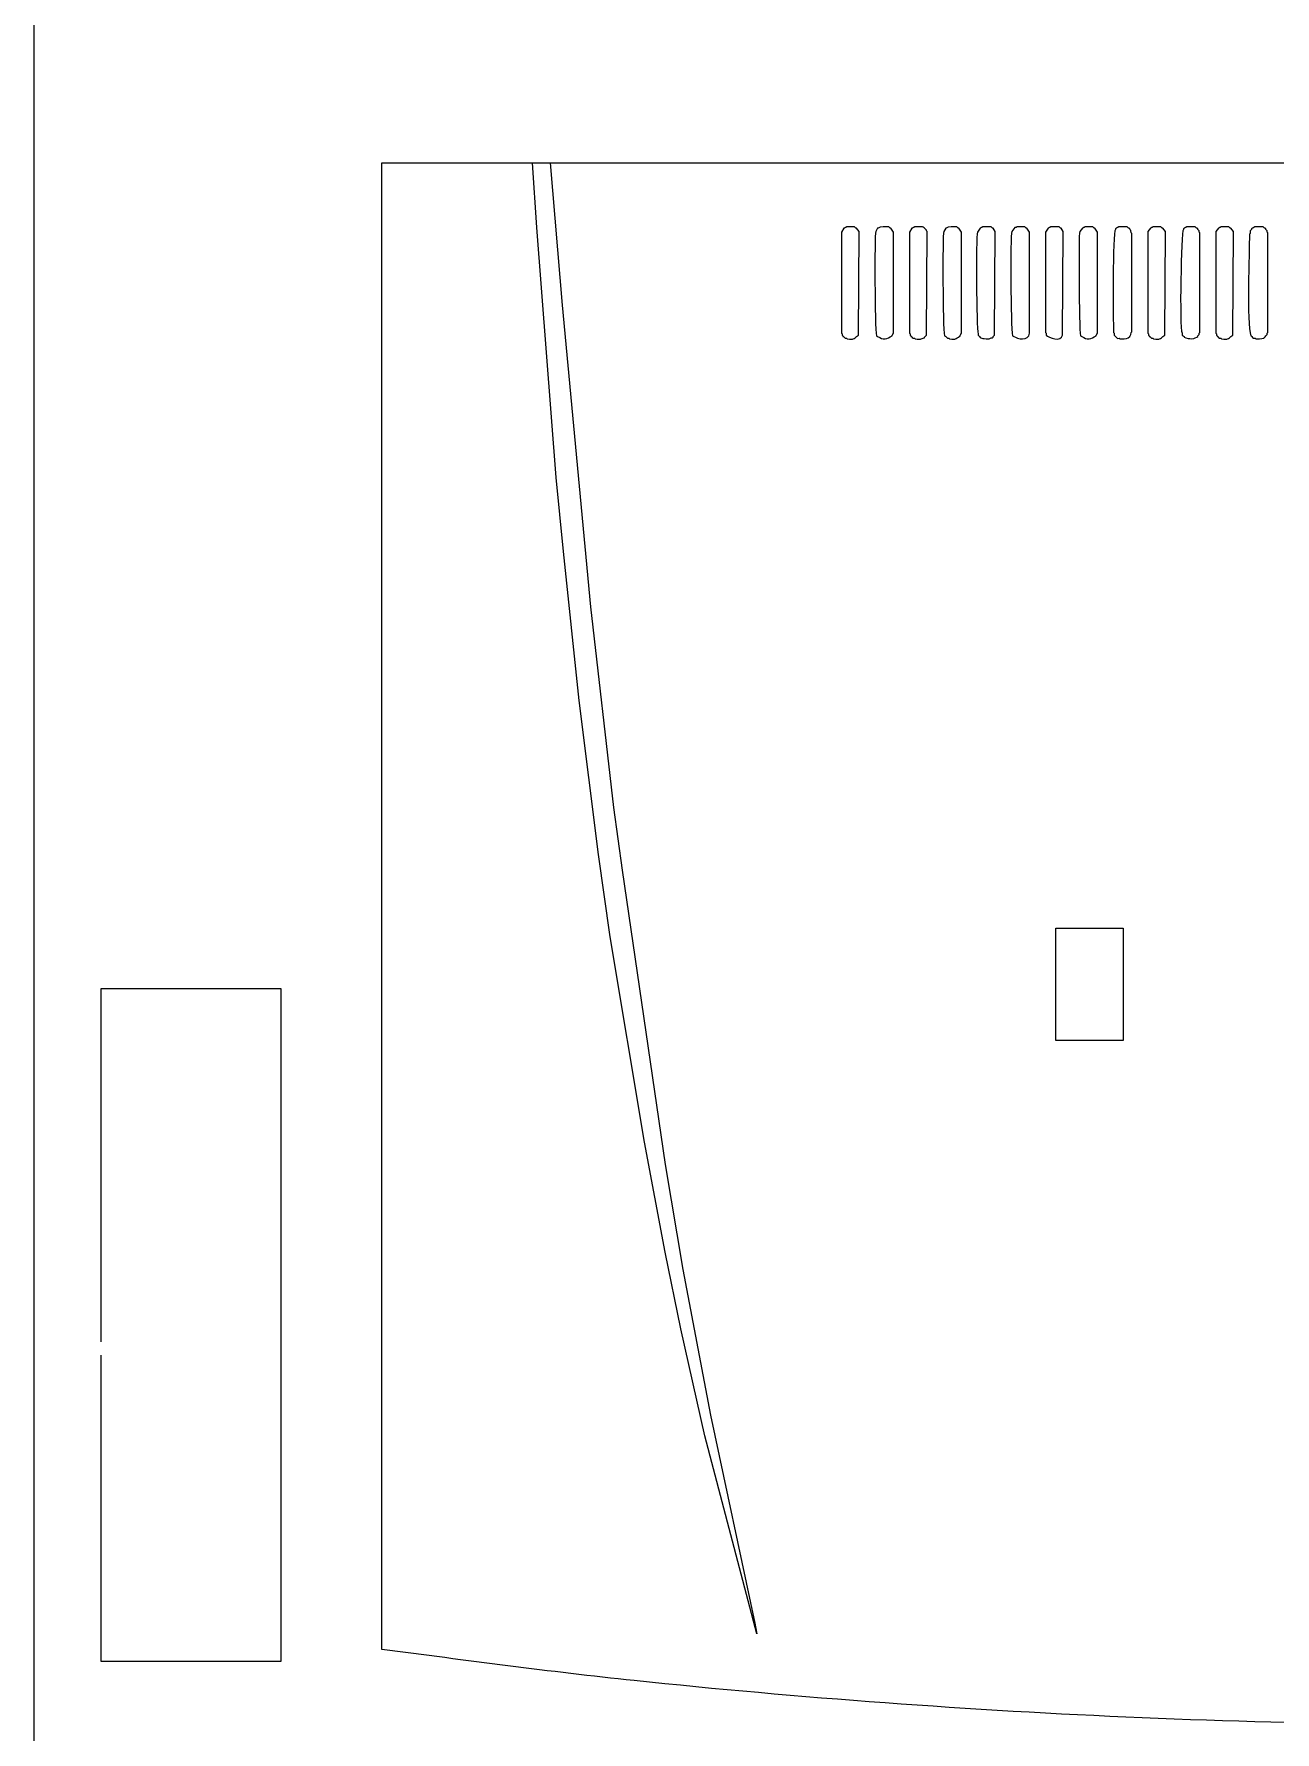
# Model space of a CAD drawing. Header units: centimetres. Extents: x -90 to 56, y -28 to 1.
# Drawn here: x -58.52 to -52.99, y -24.48 to -16.91 of the extents above; entities that cross this region are included whole.
import ezdxf

# ---------------------------------------------------------------- set-up
doc = ezdxf.new("R2010")
doc.units = ezdxf.units.CM
doc.header["$MEASUREMENT"] = 0
doc.layers.add('Camada 1', color=7, linetype='Continuous')

msp = doc.modelspace()

# ---------------------------------------------------------------- linework, layer by layer
at = {"layer": 'Camada 1', "color": 1, "lineweight": 0}
msp.add_lwpolyline([(-58.52102, -28.26382), (-37.52102, -28.26382), (-37.52102, 1.43618), (-58.52102, 1.43618), (-58.52102, -28.26382)], close=True, dxfattribs=at)
at = {"layer": 'Camada 1', "color": 3, "lineweight": 9}
for points, knots in [([(-48.37174, -17.48345), (-48.37174, -17.48345), (-56.97129, -17.48345), (-56.97129, -17.48345), (-56.97129, -17.48345), (-56.97129, -17.48345), (-56.97129, -24.11031), (-56.97129, -24.11031), (-56.97129, -24.11031), (-56.59701, -24.15746), (-56.22292, -24.20929), (-55.8477, -24.24855), (-55.8477, -24.24855), (-54.3845, -24.40163), (-52.78445, -24.47657), (-51.32097, -24.43091), (-51.32097, -24.43091), (-50.53442, -24.40636), (-49.74892, -24.35345), (-48.96495, -24.28678), (-48.96495, -24.28678), (-48.53221, -24.2476), (-48.10153, -24.18983), (-47.67075, -24.13384), (-47.67075, -24.13384), (-47.67075, -24.13384), (-47.67075, -17.48638), (-47.67075, -17.48638), (-47.67075, -17.48638), (-47.67075, -17.48638), (-48.37174, -17.48345), (-48.37174, -17.48345)], [0, 0, 0, 0, 0.1111111, 0.1111111, 0.1111111, 0.1111111, 0.2222222, 0.2222222, 0.2222222, 0.2222222, 0.3333333, 0.3333333, 0.3333333, 0.3333333, 0.4444444, 0.4444444, 0.4444444, 0.4444444, 0.5555556, 0.5555556, 0.5555556, 0.5555556, 0.6666667, 0.6666667, 0.6666667, 0.6666667, 0.7777778, 0.7777778, 0.7777778, 0.7777778, 1, 1, 1, 1]), ([(-58.22105, -22.73882), (-58.22105, -22.73882), (-58.22105, -21.16373), (-58.22105, -21.16373), (-58.22105, -21.16373), (-58.22105, -21.16373), (-57.421, -21.16373), (-57.421, -21.16373), (-57.421, -21.16373), (-57.421, -21.16373), (-57.421, -24.16391), (-57.421, -24.16391), (-57.421, -24.16391), (-57.421, -24.16391), (-58.22105, -24.16391), (-58.22105, -24.16391), (-58.22105, -24.16391), (-58.22105, -24.16391), (-58.22105, -22.79765), (-58.22105, -22.79765)], [0, 0, 0, 0, 0.1666667, 0.1666667, 0.1666667, 0.1666667, 0.3333333, 0.3333333, 0.3333333, 0.3333333, 0.5, 0.5, 0.5, 0.5, 0.6666667, 0.6666667, 0.6666667, 0.6666667, 1, 1, 1, 1])]:
    msp.add_open_spline(points, degree=3, knots=knots, dxfattribs=at)
at = {"layer": 'Camada 1', "color": 1, "lineweight": 9}
for points, knots in [([(-56.22125, -17.48345), (-56.22125, -17.48345), (-56.1683, -18.11877), (-56.1683, -18.11877), (-56.1683, -18.11877), (-56.1683, -18.11877), (-56.04182, -19.46298), (-56.04182, -19.46298), (-56.04182, -19.46298), (-56.04182, -19.46298), (-55.93887, -20.35714), (-55.93887, -20.35714), (-55.93887, -20.35714), (-55.93887, -20.35714), (-55.90064, -20.63656), (-55.90064, -20.63656), (-55.90064, -20.63656), (-55.90064, -20.63656), (-55.70945, -21.94841), (-55.70945, -21.94841), (-55.70945, -21.94841), (-55.70945, -21.94841), (-55.63003, -22.41608), (-55.63003, -22.41608), (-55.63003, -22.41608), (-55.63003, -22.41608), (-55.5065, -23.06612), (-55.5065, -23.06612), (-55.5065, -23.06612), (-55.5065, -23.06612), (-55.30943, -23.99265), (-55.30943, -23.99265), (-55.30943, -23.99265), (-55.30943, -23.99265), (-55.3006, -24.03972), (-55.3006, -24.03972), (-55.3006, -24.03972), (-55.3006, -24.03972), (-55.53297, -23.15731), (-55.53297, -23.15731), (-55.53297, -23.15731), (-55.53297, -23.15731), (-55.63886, -22.6808), (-55.63886, -22.6808), (-55.63886, -22.6808), (-55.63886, -22.6808), (-55.70945, -22.33962), (-55.70945, -22.33962), (-55.70945, -22.33962), (-55.70945, -22.33962), (-55.80063, -21.84841), (-55.80063, -21.84841), (-55.80063, -21.84841), (-55.80063, -21.84841), (-55.95358, -20.93365), (-55.95358, -20.93365), (-55.95358, -20.93365), (-55.95358, -20.93365), (-56.00653, -20.56597), (-56.00653, -20.56597), (-56.00653, -20.56597), (-56.00653, -20.56597), (-56.09183, -19.88065), (-56.09183, -19.88065), (-56.09183, -19.88065), (-56.09183, -19.88065), (-56.16242, -19.21589), (-56.16242, -19.21589), (-56.16242, -19.21589), (-56.16242, -19.21589), (-56.19477, -18.88647), (-56.19477, -18.88647), (-56.19477, -18.88647), (-56.19477, -18.88647), (-56.28007, -17.77169), (-56.28007, -17.77169), (-56.28007, -17.77169), (-56.28007, -17.77169), (-56.30066, -17.48345), (-56.30066, -17.48345)], [0, 0, 0, 0, 0.047619, 0.047619, 0.047619, 0.047619, 0.0952381, 0.0952381, 0.0952381, 0.0952381, 0.1428571, 0.1428571, 0.1428571, 0.1428571, 0.1904762, 0.1904762, 0.1904762, 0.1904762, 0.2380952, 0.2380952, 0.2380952, 0.2380952, 0.2857143, 0.2857143, 0.2857143, 0.2857143, 0.3333333, 0.3333333, 0.3333333, 0.3333333, 0.3809524, 0.3809524, 0.3809524, 0.3809524, 0.4285714, 0.4285714, 0.4285714, 0.4285714, 0.4761905, 0.4761905, 0.4761905, 0.4761905, 0.5238095, 0.5238095, 0.5238095, 0.5238095, 0.5714286, 0.5714286, 0.5714286, 0.5714286, 0.6190476, 0.6190476, 0.6190476, 0.6190476, 0.6666667, 0.6666667, 0.6666667, 0.6666667, 0.7142857, 0.7142857, 0.7142857, 0.7142857, 0.7619048, 0.7619048, 0.7619048, 0.7619048, 0.8095238, 0.8095238, 0.8095238, 0.8095238, 0.8571429, 0.8571429, 0.8571429, 0.8571429, 0.9047619, 0.9047619, 0.9047619, 0.9047619, 1, 1, 1, 1]), ([(-54.92117, -18.24525), (-54.92117, -18.24525), (-54.92411, -18.24231), (-54.92411, -18.24231), (-54.92411, -18.24231), (-54.92411, -18.24231), (-54.92411, -17.79228), (-54.92411, -17.79228), (-54.92411, -17.79228), (-54.92411, -17.79228), (-54.91235, -17.77464), (-54.91235, -17.77464), (-54.91235, -17.77464), (-54.91235, -17.77464), (-54.90941, -17.77464), (-54.90941, -17.77464), (-54.90941, -17.77464), (-54.90941, -17.77464), (-54.90646, -17.77169), (-54.90646, -17.77169), (-54.90646, -17.77169), (-54.90646, -17.77169), (-54.90352, -17.77169), (-54.90352, -17.77169), (-54.90352, -17.77169), (-54.90352, -17.77169), (-54.90058, -17.76875), (-54.90058, -17.76875), (-54.90058, -17.76875), (-54.90058, -17.76875), (-54.86528, -17.76875), (-54.86528, -17.76875), (-54.86528, -17.76875), (-54.86528, -17.76875), (-54.8594, -17.77464), (-54.8594, -17.77464), (-54.8594, -17.77464), (-54.8594, -17.77464), (-54.85646, -17.77464), (-54.85646, -17.77464), (-54.85646, -17.77464), (-54.85646, -17.77464), (-54.84469, -17.78934), (-54.84469, -17.78934), (-54.84469, -17.78934), (-54.84469, -17.78934), (-54.84764, -18.25114), (-54.84764, -18.25114), (-54.84764, -18.25114), (-54.87662, -18.27286), (-54.86446, -18.26878), (-54.89764, -18.26878), (-54.89764, -18.26878), (-54.89764, -18.26878), (-54.90058, -18.26584), (-54.90058, -18.26584), (-54.90058, -18.26584), (-54.90058, -18.26584), (-54.90646, -18.26584), (-54.90646, -18.26584), (-54.90646, -18.26584), (-54.90646, -18.26584), (-54.91528, -18.25702), (-54.91528, -18.25702), (-54.91528, -18.25702), (-54.91528, -18.25702), (-54.91823, -18.25702), (-54.91823, -18.25702), (-54.91823, -18.25702), (-54.91823, -18.25702), (-54.91823, -18.25408), (-54.91823, -18.25408), (-54.91823, -18.25408), (-54.91823, -18.25408), (-54.92117, -18.25114), (-54.92117, -18.25114), (-54.92117, -18.25114), (-54.92117, -18.25114), (-54.92117, -18.24525), (-54.92117, -18.24525)], [0, 0, 0, 0, 0.047619, 0.047619, 0.047619, 0.047619, 0.0952381, 0.0952381, 0.0952381, 0.0952381, 0.1428571, 0.1428571, 0.1428571, 0.1428571, 0.1904762, 0.1904762, 0.1904762, 0.1904762, 0.2380952, 0.2380952, 0.2380952, 0.2380952, 0.2857143, 0.2857143, 0.2857143, 0.2857143, 0.3333333, 0.3333333, 0.3333333, 0.3333333, 0.3809524, 0.3809524, 0.3809524, 0.3809524, 0.4285714, 0.4285714, 0.4285714, 0.4285714, 0.4761905, 0.4761905, 0.4761905, 0.4761905, 0.5238095, 0.5238095, 0.5238095, 0.5238095, 0.5714286, 0.5714286, 0.5714286, 0.5714286, 0.6190476, 0.6190476, 0.6190476, 0.6190476, 0.6666667, 0.6666667, 0.6666667, 0.6666667, 0.7142857, 0.7142857, 0.7142857, 0.7142857, 0.7619048, 0.7619048, 0.7619048, 0.7619048, 0.8095238, 0.8095238, 0.8095238, 0.8095238, 0.8571429, 0.8571429, 0.8571429, 0.8571429, 0.9047619, 0.9047619, 0.9047619, 0.9047619, 1, 1, 1, 1]), ([(-54.76234, -18.25702), (-54.76234, -18.25702), (-54.76822, -18.25408), (-54.76822, -18.25408), (-54.76822, -18.25408), (-54.77443, -18.21682), (-54.77712, -17.81083), (-54.77116, -17.78934), (-54.77116, -17.78934), (-54.77116, -17.78934), (-54.76234, -17.77464), (-54.76234, -17.77464), (-54.76234, -17.77464), (-54.76234, -17.77464), (-54.7594, -17.77464), (-54.7594, -17.77464), (-54.7594, -17.77464), (-54.75278, -17.76802), (-54.72279, -17.76945), (-54.71234, -17.76875), (-54.71234, -17.76875), (-54.71234, -17.76875), (-54.70645, -17.77464), (-54.70645, -17.77464), (-54.70645, -17.77464), (-54.70645, -17.77464), (-54.70351, -17.77464), (-54.70351, -17.77464), (-54.70351, -17.77464), (-54.70351, -17.77464), (-54.69174, -17.79228), (-54.69174, -17.79228), (-54.69174, -17.79228), (-54.69174, -17.79228), (-54.69174, -18.24231), (-54.69174, -18.24231), (-54.69174, -18.24231), (-54.69174, -18.24231), (-54.69468, -18.24525), (-54.69468, -18.24525), (-54.69468, -18.24525), (-54.69468, -18.24525), (-54.69468, -18.2482), (-54.69468, -18.2482), (-54.69468, -18.2482), (-54.69468, -18.2482), (-54.69763, -18.25114), (-54.69763, -18.25114), (-54.69763, -18.25114), (-54.69763, -18.25114), (-54.69763, -18.25408), (-54.69763, -18.25408), (-54.69763, -18.25408), (-54.72147, -18.2711), (-54.73728, -18.27372), (-54.76234, -18.25702)], [0, 0, 0, 0, 0.0666667, 0.0666667, 0.0666667, 0.0666667, 0.1333333, 0.1333333, 0.1333333, 0.1333333, 0.2, 0.2, 0.2, 0.2, 0.2666667, 0.2666667, 0.2666667, 0.2666667, 0.3333333, 0.3333333, 0.3333333, 0.3333333, 0.4, 0.4, 0.4, 0.4, 0.4666667, 0.4666667, 0.4666667, 0.4666667, 0.5333333, 0.5333333, 0.5333333, 0.5333333, 0.6, 0.6, 0.6, 0.6, 0.6666667, 0.6666667, 0.6666667, 0.6666667, 0.7333333, 0.7333333, 0.7333333, 0.7333333, 0.8, 0.8, 0.8, 0.8, 0.8666667, 0.8666667, 0.8666667, 0.8666667, 1, 1, 1, 1]), ([(-54.61821, -18.24525), (-54.61821, -18.24525), (-54.62115, -18.24231), (-54.62115, -18.24231), (-54.62115, -18.24231), (-54.62115, -18.24231), (-54.62115, -17.79228), (-54.62115, -17.79228), (-54.62115, -17.79228), (-54.62115, -17.79228), (-54.60939, -17.77464), (-54.60939, -17.77464), (-54.60939, -17.77464), (-54.60939, -17.77464), (-54.60644, -17.77464), (-54.60644, -17.77464), (-54.60644, -17.77464), (-54.60644, -17.77464), (-54.6035, -17.77169), (-54.6035, -17.77169), (-54.6035, -17.77169), (-54.6035, -17.77169), (-54.60056, -17.77169), (-54.60056, -17.77169), (-54.60056, -17.77169), (-54.60056, -17.77169), (-54.59762, -17.76875), (-54.59762, -17.76875), (-54.59762, -17.76875), (-54.55738, -17.76875), (-54.56343, -17.76472), (-54.54467, -17.78347), (-54.54467, -17.78347), (-54.54467, -17.78347), (-54.54467, -17.78641), (-54.54467, -17.78641), (-54.54467, -17.78641), (-54.54467, -17.78641), (-54.54174, -17.78934), (-54.54174, -17.78934), (-54.54174, -17.78934), (-54.54174, -17.78934), (-54.54467, -18.25114), (-54.54467, -18.25114), (-54.54467, -18.25114), (-54.54467, -18.25114), (-54.5535, -18.25996), (-54.5535, -18.25996), (-54.5535, -18.25996), (-54.5535, -18.25996), (-54.5535, -18.2629), (-54.5535, -18.2629), (-54.5535, -18.2629), (-54.57411, -18.27114), (-54.56691, -18.26878), (-54.59468, -18.26878), (-54.59468, -18.26878), (-54.59468, -18.26878), (-54.59762, -18.26584), (-54.59762, -18.26584), (-54.59762, -18.26584), (-54.61131, -18.26584), (-54.60607, -18.25702), (-54.61527, -18.25702), (-54.61527, -18.25702), (-54.61527, -18.25702), (-54.61527, -18.25408), (-54.61527, -18.25408), (-54.61527, -18.25408), (-54.61527, -18.25408), (-54.61821, -18.25114), (-54.61821, -18.25114), (-54.61821, -18.25114), (-54.61821, -18.25114), (-54.61821, -18.24525), (-54.61821, -18.24525)], [0, 0, 0, 0, 0.05, 0.05, 0.05, 0.05, 0.1, 0.1, 0.1, 0.1, 0.15, 0.15, 0.15, 0.15, 0.2, 0.2, 0.2, 0.2, 0.25, 0.25, 0.25, 0.25, 0.3, 0.3, 0.3, 0.3, 0.35, 0.35, 0.35, 0.35, 0.4, 0.4, 0.4, 0.4, 0.45, 0.45, 0.45, 0.45, 0.5, 0.5, 0.5, 0.5, 0.55, 0.55, 0.55, 0.55, 0.6, 0.6, 0.6, 0.6, 0.65, 0.65, 0.65, 0.65, 0.7, 0.7, 0.7, 0.7, 0.75, 0.75, 0.75, 0.75, 0.8, 0.8, 0.8, 0.8, 0.85, 0.85, 0.85, 0.85, 0.9, 0.9, 0.9, 0.9, 1, 1, 1, 1]), ([(-54.45938, -18.25702), (-54.45938, -18.25702), (-54.46526, -18.25408), (-54.46526, -18.25408), (-54.46526, -18.25408), (-54.47147, -18.21682), (-54.47416, -17.81083), (-54.4682, -17.78934), (-54.4682, -17.78934), (-54.4682, -17.78934), (-54.45938, -17.77464), (-54.45938, -17.77464), (-54.45938, -17.77464), (-54.45938, -17.77464), (-54.45644, -17.77464), (-54.45644, -17.77464), (-54.45644, -17.77464), (-54.44982, -17.76802), (-54.41983, -17.76945), (-54.40937, -17.76875), (-54.40937, -17.76875), (-54.40937, -17.76875), (-54.40349, -17.77464), (-54.40349, -17.77464), (-54.40349, -17.77464), (-54.40349, -17.77464), (-54.40055, -17.77464), (-54.40055, -17.77464), (-54.40055, -17.77464), (-54.40055, -17.77464), (-54.38879, -17.79228), (-54.38879, -17.79228), (-54.38879, -17.79228), (-54.38879, -17.79228), (-54.38879, -18.24231), (-54.38879, -18.24231), (-54.38879, -18.24231), (-54.38879, -18.24231), (-54.39173, -18.24525), (-54.39173, -18.24525), (-54.39173, -18.24525), (-54.39173, -18.24525), (-54.39173, -18.2482), (-54.39173, -18.2482), (-54.39173, -18.2482), (-54.39173, -18.2482), (-54.39467, -18.25114), (-54.39467, -18.25114), (-54.39467, -18.25114), (-54.39467, -18.25114), (-54.39467, -18.25408), (-54.39467, -18.25408), (-54.39467, -18.25408), (-54.42035, -18.27241), (-54.40898, -18.26878), (-54.44173, -18.26878), (-54.44173, -18.26878), (-54.44173, -18.26878), (-54.44467, -18.26584), (-54.44467, -18.26584), (-54.44467, -18.26584), (-54.44467, -18.26584), (-54.45055, -18.26584), (-54.45055, -18.26584), (-54.45055, -18.26584), (-54.45055, -18.26584), (-54.45938, -18.25702), (-54.45938, -18.25702)], [0, 0, 0, 0, 0.0555556, 0.0555556, 0.0555556, 0.0555556, 0.1111111, 0.1111111, 0.1111111, 0.1111111, 0.1666667, 0.1666667, 0.1666667, 0.1666667, 0.2222222, 0.2222222, 0.2222222, 0.2222222, 0.2777778, 0.2777778, 0.2777778, 0.2777778, 0.3333333, 0.3333333, 0.3333333, 0.3333333, 0.3888889, 0.3888889, 0.3888889, 0.3888889, 0.4444444, 0.4444444, 0.4444444, 0.4444444, 0.5, 0.5, 0.5, 0.5, 0.5555556, 0.5555556, 0.5555556, 0.5555556, 0.6111111, 0.6111111, 0.6111111, 0.6111111, 0.6666667, 0.6666667, 0.6666667, 0.6666667, 0.7222222, 0.7222222, 0.7222222, 0.7222222, 0.7777778, 0.7777778, 0.7777778, 0.7777778, 0.8333333, 0.8333333, 0.8333333, 0.8333333, 0.8888889, 0.8888889, 0.8888889, 0.8888889, 1, 1, 1, 1]), ([(-54.31525, -18.24525), (-54.32255, -18.22334), (-54.32496, -17.81466), (-54.31819, -17.79228), (-54.31819, -17.79228), (-54.31819, -17.79228), (-54.30643, -17.77464), (-54.30643, -17.77464), (-54.30643, -17.77464), (-54.30643, -17.77464), (-54.30349, -17.77464), (-54.30349, -17.77464), (-54.30349, -17.77464), (-54.30349, -17.77464), (-54.30054, -17.77169), (-54.30054, -17.77169), (-54.30054, -17.77169), (-54.30054, -17.77169), (-54.2976, -17.77169), (-54.2976, -17.77169), (-54.2976, -17.77169), (-54.2976, -17.77169), (-54.29466, -17.76875), (-54.29466, -17.76875), (-54.29466, -17.76875), (-54.29466, -17.76875), (-54.25643, -17.76875), (-54.25643, -17.76875), (-54.25643, -17.76875), (-54.25643, -17.76875), (-54.25054, -17.77464), (-54.25054, -17.77464), (-54.25054, -17.77464), (-54.25054, -17.77464), (-54.2476, -17.77464), (-54.2476, -17.77464), (-54.2476, -17.77464), (-54.2476, -17.77464), (-54.23878, -17.78934), (-54.23878, -17.78934), (-54.23878, -17.78934), (-54.23878, -17.78934), (-54.24172, -18.25114), (-54.24172, -18.25114), (-54.24172, -18.25114), (-54.24172, -18.25114), (-54.2476, -18.25702), (-54.2476, -18.25702), (-54.2476, -18.25702), (-54.2476, -18.25702), (-54.2476, -18.25996), (-54.2476, -18.25996), (-54.2476, -18.25996), (-54.25521, -18.26757), (-54.25763, -18.26117), (-54.26525, -18.26878), (-54.26525, -18.26878), (-54.30736, -18.26527), (-54.29613, -18.27025), (-54.31525, -18.25114), (-54.31525, -18.25114), (-54.31525, -18.25114), (-54.31525, -18.24525), (-54.31525, -18.24525)], [0, 0, 0, 0, 0.0588235, 0.0588235, 0.0588235, 0.0588235, 0.1176471, 0.1176471, 0.1176471, 0.1176471, 0.1764706, 0.1764706, 0.1764706, 0.1764706, 0.2352941, 0.2352941, 0.2352941, 0.2352941, 0.2941176, 0.2941176, 0.2941176, 0.2941176, 0.3529412, 0.3529412, 0.3529412, 0.3529412, 0.4117647, 0.4117647, 0.4117647, 0.4117647, 0.4705882, 0.4705882, 0.4705882, 0.4705882, 0.5294118, 0.5294118, 0.5294118, 0.5294118, 0.5882353, 0.5882353, 0.5882353, 0.5882353, 0.6470588, 0.6470588, 0.6470588, 0.6470588, 0.7058824, 0.7058824, 0.7058824, 0.7058824, 0.7647059, 0.7647059, 0.7647059, 0.7647059, 0.8235294, 0.8235294, 0.8235294, 0.8235294, 0.8823529, 0.8823529, 0.8823529, 0.8823529, 1, 1, 1, 1]), ([(-54.15642, -18.25702), (-54.15642, -18.25702), (-54.1623, -18.25408), (-54.1623, -18.25408), (-54.1623, -18.25408), (-54.16902, -18.21377), (-54.17261, -17.80969), (-54.16524, -17.78934), (-54.16524, -17.78934), (-54.16524, -17.78934), (-54.15053, -17.77169), (-54.15053, -17.77169), (-54.15053, -17.77169), (-54.15053, -17.77169), (-54.14466, -17.77169), (-54.14466, -17.77169), (-54.14466, -17.77169), (-54.14466, -17.77169), (-54.14171, -17.76875), (-54.14171, -17.76875), (-54.14171, -17.76875), (-54.14171, -17.76875), (-54.10642, -17.76875), (-54.10642, -17.76875), (-54.10642, -17.76875), (-54.10642, -17.76875), (-54.10053, -17.77464), (-54.10053, -17.77464), (-54.10053, -17.77464), (-54.10053, -17.77464), (-54.09759, -17.77464), (-54.09759, -17.77464), (-54.09759, -17.77464), (-54.09759, -17.77464), (-54.08583, -17.79228), (-54.08583, -17.79228), (-54.08583, -17.79228), (-54.08583, -17.79228), (-54.08583, -18.24231), (-54.08583, -18.24231), (-54.08583, -18.24231), (-54.09031, -18.28083), (-54.13924, -18.26847), (-54.15642, -18.25702)], [0, 0, 0, 0, 0.0833333, 0.0833333, 0.0833333, 0.0833333, 0.1666667, 0.1666667, 0.1666667, 0.1666667, 0.25, 0.25, 0.25, 0.25, 0.3333333, 0.3333333, 0.3333333, 0.3333333, 0.4166667, 0.4166667, 0.4166667, 0.4166667, 0.5, 0.5, 0.5, 0.5, 0.5833333, 0.5833333, 0.5833333, 0.5833333, 0.6666667, 0.6666667, 0.6666667, 0.6666667, 0.75, 0.75, 0.75, 0.75, 0.8333333, 0.8333333, 0.8333333, 0.8333333, 1, 1, 1, 1]), ([(-54.01229, -18.24231), (-54.01229, -18.24231), (-54.01523, -18.23936), (-54.01523, -18.23936), (-54.01523, -18.23936), (-54.01523, -18.23936), (-54.01523, -17.79228), (-54.01523, -17.79228), (-54.01523, -17.79228), (-54.01523, -17.79228), (-54.00347, -17.77464), (-54.00347, -17.77464), (-54.00347, -17.77464), (-54.00347, -17.77464), (-54.00053, -17.77464), (-54.00053, -17.77464), (-54.00053, -17.77464), (-54.00053, -17.77464), (-53.99759, -17.77169), (-53.99759, -17.77169), (-53.99759, -17.77169), (-53.99759, -17.77169), (-53.99465, -17.77169), (-53.99465, -17.77169), (-53.99465, -17.77169), (-53.99465, -17.77169), (-53.9917, -17.76875), (-53.9917, -17.76875), (-53.9917, -17.76875), (-53.9917, -17.76875), (-53.95346, -17.76875), (-53.95346, -17.76875), (-53.95346, -17.76875), (-53.95346, -17.76875), (-53.94758, -17.77464), (-53.94758, -17.77464), (-53.94758, -17.77464), (-53.94758, -17.77464), (-53.94464, -17.77464), (-53.94464, -17.77464), (-53.94464, -17.77464), (-53.94464, -17.77464), (-53.93582, -17.78934), (-53.93582, -17.78934), (-53.93582, -17.78934), (-53.93582, -17.78934), (-53.93876, -18.25114), (-53.93876, -18.25114), (-53.93876, -18.25114), (-53.9443, -18.2843), (-53.99932, -18.2641), (-54.01229, -18.25114), (-54.01229, -18.25114), (-54.01229, -18.25114), (-54.01229, -18.24231), (-54.01229, -18.24231)], [0, 0, 0, 0, 0.0666667, 0.0666667, 0.0666667, 0.0666667, 0.1333333, 0.1333333, 0.1333333, 0.1333333, 0.2, 0.2, 0.2, 0.2, 0.2666667, 0.2666667, 0.2666667, 0.2666667, 0.3333333, 0.3333333, 0.3333333, 0.3333333, 0.4, 0.4, 0.4, 0.4, 0.4666667, 0.4666667, 0.4666667, 0.4666667, 0.5333333, 0.5333333, 0.5333333, 0.5333333, 0.6, 0.6, 0.6, 0.6, 0.6666667, 0.6666667, 0.6666667, 0.6666667, 0.7333333, 0.7333333, 0.7333333, 0.7333333, 0.8, 0.8, 0.8, 0.8, 0.8666667, 0.8666667, 0.8666667, 0.8666667, 1, 1, 1, 1]), ([(-53.85346, -18.25702), (-53.85346, -18.25702), (-53.85935, -18.25408), (-53.85935, -18.25408), (-53.85935, -18.25408), (-53.86526, -18.21852), (-53.86754, -17.80433), (-53.86228, -17.78934), (-53.86228, -17.78934), (-53.86228, -17.78934), (-53.85052, -17.77464), (-53.85052, -17.77464), (-53.85052, -17.77464), (-53.85052, -17.77464), (-53.84758, -17.77464), (-53.84758, -17.77464), (-53.84758, -17.77464), (-53.84758, -17.77464), (-53.84464, -17.77169), (-53.84464, -17.77169), (-53.84464, -17.77169), (-53.84464, -17.77169), (-53.84169, -17.77169), (-53.84169, -17.77169), (-53.84169, -17.77169), (-53.84169, -17.77169), (-53.83875, -17.76875), (-53.83875, -17.76875), (-53.83875, -17.76875), (-53.83875, -17.76875), (-53.80346, -17.76875), (-53.80346, -17.76875), (-53.80346, -17.76875), (-53.80346, -17.76875), (-53.79758, -17.77464), (-53.79758, -17.77464), (-53.79758, -17.77464), (-53.79758, -17.77464), (-53.79463, -17.77464), (-53.79463, -17.77464), (-53.79463, -17.77464), (-53.79463, -17.77464), (-53.78287, -17.79228), (-53.78287, -17.79228), (-53.78287, -17.79228), (-53.78287, -17.79228), (-53.78287, -18.24231), (-53.78287, -18.24231), (-53.78287, -18.24231), (-53.78287, -18.24231), (-53.78581, -18.24525), (-53.78581, -18.24525), (-53.78581, -18.24525), (-53.78581, -18.24525), (-53.78581, -18.2482), (-53.78581, -18.2482), (-53.78581, -18.2482), (-53.78581, -18.2482), (-53.78875, -18.25114), (-53.78875, -18.25114), (-53.78875, -18.25114), (-53.78875, -18.25114), (-53.78875, -18.25408), (-53.78875, -18.25408), (-53.78875, -18.25408), (-53.81259, -18.2711), (-53.8284, -18.27372), (-53.85346, -18.25702)], [0, 0, 0, 0, 0.0555556, 0.0555556, 0.0555556, 0.0555556, 0.1111111, 0.1111111, 0.1111111, 0.1111111, 0.1666667, 0.1666667, 0.1666667, 0.1666667, 0.2222222, 0.2222222, 0.2222222, 0.2222222, 0.2777778, 0.2777778, 0.2777778, 0.2777778, 0.3333333, 0.3333333, 0.3333333, 0.3333333, 0.3888889, 0.3888889, 0.3888889, 0.3888889, 0.4444444, 0.4444444, 0.4444444, 0.4444444, 0.5, 0.5, 0.5, 0.5, 0.5555556, 0.5555556, 0.5555556, 0.5555556, 0.6111111, 0.6111111, 0.6111111, 0.6111111, 0.6666667, 0.6666667, 0.6666667, 0.6666667, 0.7222222, 0.7222222, 0.7222222, 0.7222222, 0.7777778, 0.7777778, 0.7777778, 0.7777778, 0.8333333, 0.8333333, 0.8333333, 0.8333333, 0.8888889, 0.8888889, 0.8888889, 0.8888889, 1, 1, 1, 1]), ([(-53.70933, -18.24231), (-53.70933, -18.24231), (-53.71228, -18.23936), (-53.71228, -18.23936), (-53.71228, -18.23936), (-53.71194, -18.18775), (-53.71719, -17.79427), (-53.70345, -17.78053), (-53.70345, -17.78053), (-53.70345, -17.78053), (-53.70345, -17.77758), (-53.70345, -17.77758), (-53.70345, -17.77758), (-53.70345, -17.77758), (-53.70051, -17.77464), (-53.70051, -17.77464), (-53.70051, -17.77464), (-53.70051, -17.77464), (-53.69757, -17.77464), (-53.69757, -17.77464), (-53.69757, -17.77464), (-53.69757, -17.77464), (-53.69463, -17.77169), (-53.69463, -17.77169), (-53.69463, -17.77169), (-53.69463, -17.77169), (-53.69168, -17.77169), (-53.69168, -17.77169), (-53.69168, -17.77169), (-53.69168, -17.77169), (-53.68875, -17.76875), (-53.68875, -17.76875), (-53.68875, -17.76875), (-53.68875, -17.76875), (-53.65051, -17.76875), (-53.65051, -17.76875), (-53.65051, -17.76875), (-53.65051, -17.76875), (-53.64462, -17.77464), (-53.64462, -17.77464), (-53.64462, -17.77464), (-53.64462, -17.77464), (-53.64168, -17.77464), (-53.64168, -17.77464), (-53.64168, -17.77464), (-53.64168, -17.77464), (-53.63874, -17.77758), (-53.63874, -17.77758), (-53.63874, -17.77758), (-53.63874, -17.78757), (-53.63286, -17.77647), (-53.63286, -17.79522), (-53.63286, -17.79522), (-53.63286, -17.79522), (-53.62992, -17.79817), (-53.62992, -17.79817), (-53.62992, -17.79817), (-53.62992, -17.79817), (-53.62992, -18.23643), (-53.62992, -18.23643), (-53.62992, -18.23643), (-53.62992, -18.23643), (-53.63286, -18.23936), (-53.63286, -18.23936), (-53.63286, -18.23936), (-53.63286, -18.25816), (-53.63874, -18.24706), (-53.63874, -18.25702), (-53.63874, -18.25702), (-53.65109, -18.26936), (-53.65224, -18.26599), (-53.68286, -18.26878), (-53.68286, -18.26878), (-53.68286, -18.26878), (-53.68581, -18.26584), (-53.68581, -18.26584), (-53.68581, -18.26584), (-53.69766, -18.26584), (-53.69227, -18.26819), (-53.70933, -18.25114), (-53.70933, -18.25114), (-53.70933, -18.25114), (-53.70933, -18.24231), (-53.70933, -18.24231)], [0, 0, 0, 0, 0.0454545, 0.0454545, 0.0454545, 0.0454545, 0.0909091, 0.0909091, 0.0909091, 0.0909091, 0.1363636, 0.1363636, 0.1363636, 0.1363636, 0.1818182, 0.1818182, 0.1818182, 0.1818182, 0.2272727, 0.2272727, 0.2272727, 0.2272727, 0.2727273, 0.2727273, 0.2727273, 0.2727273, 0.3181818, 0.3181818, 0.3181818, 0.3181818, 0.3636364, 0.3636364, 0.3636364, 0.3636364, 0.4090909, 0.4090909, 0.4090909, 0.4090909, 0.4545455, 0.4545455, 0.4545455, 0.4545455, 0.5, 0.5, 0.5, 0.5, 0.5454545, 0.5454545, 0.5454545, 0.5454545, 0.5909091, 0.5909091, 0.5909091, 0.5909091, 0.6363636, 0.6363636, 0.6363636, 0.6363636, 0.6818182, 0.6818182, 0.6818182, 0.6818182, 0.7272727, 0.7272727, 0.7272727, 0.7272727, 0.7727273, 0.7727273, 0.7727273, 0.7727273, 0.8181818, 0.8181818, 0.8181818, 0.8181818, 0.8636364, 0.8636364, 0.8636364, 0.8636364, 0.9090909, 0.9090909, 0.9090909, 0.9090909, 1, 1, 1, 1]), ([(-53.55638, -18.24525), (-53.55638, -18.24525), (-53.55932, -18.24231), (-53.55932, -18.24231), (-53.55932, -18.24231), (-53.55932, -18.24231), (-53.55932, -17.78934), (-53.55932, -17.78934), (-53.55932, -17.78934), (-53.55932, -17.78934), (-53.54756, -17.77464), (-53.54756, -17.77464), (-53.54756, -17.77464), (-53.54756, -17.77464), (-53.54462, -17.77464), (-53.54462, -17.77464), (-53.54462, -17.77464), (-53.54462, -17.77464), (-53.54168, -17.77169), (-53.54168, -17.77169), (-53.54168, -17.77169), (-53.54168, -17.77169), (-53.53874, -17.77169), (-53.53874, -17.77169), (-53.53874, -17.77169), (-53.53874, -17.77169), (-53.53579, -17.76875), (-53.53579, -17.76875), (-53.53579, -17.76875), (-53.53579, -17.76875), (-53.5005, -17.76875), (-53.5005, -17.76875), (-53.5005, -17.76875), (-53.5005, -17.76875), (-53.49461, -17.77464), (-53.49461, -17.77464), (-53.49461, -17.77464), (-53.49461, -17.77464), (-53.49168, -17.77464), (-53.49168, -17.77464), (-53.49168, -17.77464), (-53.49168, -17.77464), (-53.47991, -17.78934), (-53.47991, -17.78934), (-53.47991, -17.78934), (-53.47991, -17.78934), (-53.48285, -18.25114), (-53.48285, -18.25114), (-53.48285, -18.25114), (-53.51183, -18.27286), (-53.49967, -18.26878), (-53.53285, -18.26878), (-53.53285, -18.26878), (-53.53285, -18.26878), (-53.53579, -18.26584), (-53.53579, -18.26584), (-53.53579, -18.26584), (-53.53579, -18.26584), (-53.54168, -18.26584), (-53.54168, -18.26584), (-53.54168, -18.26584), (-53.54168, -18.26584), (-53.5505, -18.25702), (-53.5505, -18.25702), (-53.5505, -18.25702), (-53.5505, -18.25702), (-53.55344, -18.25702), (-53.55344, -18.25702), (-53.55344, -18.25702), (-53.55344, -18.25702), (-53.55344, -18.25408), (-53.55344, -18.25408), (-53.55344, -18.25408), (-53.55344, -18.25408), (-53.55638, -18.25114), (-53.55638, -18.25114), (-53.55638, -18.25114), (-53.55638, -18.25114), (-53.55638, -18.24525), (-53.55638, -18.24525)], [0, 0, 0, 0, 0.047619, 0.047619, 0.047619, 0.047619, 0.0952381, 0.0952381, 0.0952381, 0.0952381, 0.1428571, 0.1428571, 0.1428571, 0.1428571, 0.1904762, 0.1904762, 0.1904762, 0.1904762, 0.2380952, 0.2380952, 0.2380952, 0.2380952, 0.2857143, 0.2857143, 0.2857143, 0.2857143, 0.3333333, 0.3333333, 0.3333333, 0.3333333, 0.3809524, 0.3809524, 0.3809524, 0.3809524, 0.4285714, 0.4285714, 0.4285714, 0.4285714, 0.4761905, 0.4761905, 0.4761905, 0.4761905, 0.5238095, 0.5238095, 0.5238095, 0.5238095, 0.5714286, 0.5714286, 0.5714286, 0.5714286, 0.6190476, 0.6190476, 0.6190476, 0.6190476, 0.6666667, 0.6666667, 0.6666667, 0.6666667, 0.7142857, 0.7142857, 0.7142857, 0.7142857, 0.7619048, 0.7619048, 0.7619048, 0.7619048, 0.8095238, 0.8095238, 0.8095238, 0.8095238, 0.8571429, 0.8571429, 0.8571429, 0.8571429, 0.9047619, 0.9047619, 0.9047619, 0.9047619, 1, 1, 1, 1]), ([(-53.40638, -18.24231), (-53.41844, -18.21816), (-53.41053, -17.79057), (-53.40049, -17.78053), (-53.40049, -17.78053), (-53.40049, -17.78053), (-53.40049, -17.77758), (-53.40049, -17.77758), (-53.40049, -17.77758), (-53.40049, -17.77758), (-53.39755, -17.77464), (-53.39755, -17.77464), (-53.39755, -17.77464), (-53.39755, -17.77464), (-53.39461, -17.77464), (-53.39461, -17.77464), (-53.39461, -17.77464), (-53.39461, -17.77464), (-53.39167, -17.77169), (-53.39167, -17.77169), (-53.39167, -17.77169), (-53.39167, -17.77169), (-53.38873, -17.77169), (-53.38873, -17.77169), (-53.38873, -17.77169), (-53.38873, -17.77169), (-53.38578, -17.76875), (-53.38578, -17.76875), (-53.38578, -17.76875), (-53.38578, -17.76875), (-53.34755, -17.76875), (-53.34755, -17.76875), (-53.34755, -17.76875), (-53.34755, -17.76875), (-53.34167, -17.77464), (-53.34167, -17.77464), (-53.34167, -17.77464), (-53.34167, -17.77464), (-53.33872, -17.77464), (-53.33872, -17.77464), (-53.33872, -17.77464), (-53.33872, -17.77464), (-53.33578, -17.77758), (-53.33578, -17.77758), (-53.33578, -17.77758), (-53.33578, -17.77758), (-53.33578, -17.78053), (-53.33578, -17.78053), (-53.33578, -17.78053), (-53.33578, -17.78053), (-53.3299, -17.78641), (-53.3299, -17.78641), (-53.3299, -17.78641), (-53.3299, -17.78641), (-53.3299, -17.79228), (-53.3299, -17.79228), (-53.3299, -17.79228), (-53.3299, -17.79228), (-53.32696, -17.79522), (-53.32696, -17.79522), (-53.32696, -17.79522), (-53.32696, -17.79522), (-53.32696, -18.23936), (-53.32696, -18.23936), (-53.32696, -18.23936), (-53.32696, -18.23936), (-53.3299, -18.24231), (-53.3299, -18.24231), (-53.3299, -18.24231), (-53.3299, -18.24231), (-53.3299, -18.2482), (-53.3299, -18.2482), (-53.3299, -18.2482), (-53.3299, -18.2482), (-53.33578, -18.25408), (-53.33578, -18.25408), (-53.33578, -18.25408), (-53.33578, -18.25408), (-53.33578, -18.25702), (-53.33578, -18.25702), (-53.33578, -18.25702), (-53.34779, -18.26903), (-53.37426, -18.2716), (-53.39755, -18.25996), (-53.39755, -18.25996), (-53.39755, -18.25996), (-53.39755, -18.25702), (-53.39755, -18.25702), (-53.39755, -18.25702), (-53.39755, -18.25702), (-53.40638, -18.25114), (-53.40638, -18.25114), (-53.40638, -18.25114), (-53.40638, -18.25114), (-53.40638, -18.24231), (-53.40638, -18.24231)], [0, 0, 0, 0, 0.04, 0.04, 0.04, 0.04, 0.08, 0.08, 0.08, 0.08, 0.12, 0.12, 0.12, 0.12, 0.16, 0.16, 0.16, 0.16, 0.2, 0.2, 0.2, 0.2, 0.24, 0.24, 0.24, 0.24, 0.28, 0.28, 0.28, 0.28, 0.32, 0.32, 0.32, 0.32, 0.36, 0.36, 0.36, 0.36, 0.4, 0.4, 0.4, 0.4, 0.44, 0.44, 0.44, 0.44, 0.48, 0.48, 0.48, 0.48, 0.52, 0.52, 0.52, 0.52, 0.56, 0.56, 0.56, 0.56, 0.6, 0.6, 0.6, 0.6, 0.64, 0.64, 0.64, 0.64, 0.68, 0.68, 0.68, 0.68, 0.72, 0.72, 0.72, 0.72, 0.76, 0.76, 0.76, 0.76, 0.8, 0.8, 0.8, 0.8, 0.84, 0.84, 0.84, 0.84, 0.88, 0.88, 0.88, 0.88, 0.92, 0.92, 0.92, 0.92, 1, 1, 1, 1]), ([(-53.25343, -18.24525), (-53.25343, -18.24525), (-53.25637, -18.24231), (-53.25637, -18.24231), (-53.25637, -18.24231), (-53.25637, -18.24231), (-53.25637, -17.78934), (-53.25637, -17.78934), (-53.25637, -17.78934), (-53.25637, -17.78934), (-53.2446, -17.77464), (-53.2446, -17.77464), (-53.2446, -17.77464), (-53.2446, -17.77464), (-53.24166, -17.77464), (-53.24166, -17.77464), (-53.24166, -17.77464), (-53.24166, -17.77464), (-53.23872, -17.77169), (-53.23872, -17.77169), (-53.23872, -17.77169), (-53.23872, -17.77169), (-53.23578, -17.77169), (-53.23578, -17.77169), (-53.23578, -17.77169), (-53.23578, -17.77169), (-53.23284, -17.76875), (-53.23284, -17.76875), (-53.23284, -17.76875), (-53.23284, -17.76875), (-53.19754, -17.76875), (-53.19754, -17.76875), (-53.19754, -17.76875), (-53.19754, -17.76875), (-53.19166, -17.77464), (-53.19166, -17.77464), (-53.19166, -17.77464), (-53.19166, -17.77464), (-53.18871, -17.77464), (-53.18871, -17.77464), (-53.18871, -17.77464), (-53.18871, -17.77464), (-53.17695, -17.78934), (-53.17695, -17.78934), (-53.17695, -17.78934), (-53.17695, -17.78934), (-53.17989, -18.25114), (-53.17989, -18.25114), (-53.17989, -18.25114), (-53.20887, -18.27286), (-53.19672, -18.26878), (-53.2299, -18.26878), (-53.2299, -18.26878), (-53.2299, -18.26878), (-53.23284, -18.26584), (-53.23284, -18.26584), (-53.23284, -18.26584), (-53.24652, -18.26584), (-53.24128, -18.25702), (-53.25048, -18.25702), (-53.25048, -18.25702), (-53.25048, -18.25702), (-53.25048, -18.25408), (-53.25048, -18.25408), (-53.25048, -18.25408), (-53.25048, -18.25408), (-53.25343, -18.25114), (-53.25343, -18.25114), (-53.25343, -18.25114), (-53.25343, -18.25114), (-53.25343, -18.24525), (-53.25343, -18.24525)], [0, 0, 0, 0, 0.0526316, 0.0526316, 0.0526316, 0.0526316, 0.1052632, 0.1052632, 0.1052632, 0.1052632, 0.1578947, 0.1578947, 0.1578947, 0.1578947, 0.2105263, 0.2105263, 0.2105263, 0.2105263, 0.2631579, 0.2631579, 0.2631579, 0.2631579, 0.3157895, 0.3157895, 0.3157895, 0.3157895, 0.3684211, 0.3684211, 0.3684211, 0.3684211, 0.4210526, 0.4210526, 0.4210526, 0.4210526, 0.4736842, 0.4736842, 0.4736842, 0.4736842, 0.5263158, 0.5263158, 0.5263158, 0.5263158, 0.5789474, 0.5789474, 0.5789474, 0.5789474, 0.6315789, 0.6315789, 0.6315789, 0.6315789, 0.6842105, 0.6842105, 0.6842105, 0.6842105, 0.7368421, 0.7368421, 0.7368421, 0.7368421, 0.7894737, 0.7894737, 0.7894737, 0.7894737, 0.8421053, 0.8421053, 0.8421053, 0.8421053, 0.8947368, 0.8947368, 0.8947368, 0.8947368, 1, 1, 1, 1]), ([(-53.10047, -18.25408), (-53.11823, -18.20082), (-53.10636, -17.88109), (-53.10636, -17.80111), (-53.10636, -17.80111), (-53.10636, -17.80111), (-53.10342, -17.79817), (-53.10342, -17.79817), (-53.10342, -17.79817), (-53.10342, -17.79817), (-53.10342, -17.78641), (-53.10342, -17.78641), (-53.10342, -17.78641), (-53.10342, -17.78641), (-53.09753, -17.78053), (-53.09753, -17.78053), (-53.09753, -17.78053), (-53.09753, -17.78053), (-53.09753, -17.77758), (-53.09753, -17.77758), (-53.09753, -17.77758), (-53.09753, -17.77758), (-53.09459, -17.77464), (-53.09459, -17.77464), (-53.09459, -17.77464), (-53.09459, -17.77464), (-53.09165, -17.77464), (-53.09165, -17.77464), (-53.09165, -17.77464), (-53.09165, -17.77464), (-53.08871, -17.77169), (-53.08871, -17.77169), (-53.08871, -17.77169), (-53.08871, -17.77169), (-53.08577, -17.77169), (-53.08577, -17.77169), (-53.08577, -17.77169), (-53.08577, -17.77169), (-53.08283, -17.76875), (-53.08283, -17.76875), (-53.08283, -17.76875), (-53.08283, -17.76875), (-53.04459, -17.76875), (-53.04459, -17.76875), (-53.04459, -17.76875), (-53.04459, -17.76875), (-53.0387, -17.77464), (-53.0387, -17.77464), (-53.0387, -17.77464), (-53.0387, -17.77464), (-53.03577, -17.77464), (-53.03577, -17.77464), (-53.03577, -17.77464), (-53.03577, -17.77464), (-53.03283, -17.77758), (-53.03283, -17.77758), (-53.03283, -17.77758), (-53.03283, -17.77758), (-53.03283, -17.78053), (-53.03283, -17.78053), (-53.03283, -17.78053), (-53.03283, -17.78053), (-53.02694, -17.78641), (-53.02694, -17.78641), (-53.02694, -17.78641), (-53.02694, -17.78641), (-53.02694, -17.79228), (-53.02694, -17.79228), (-53.02694, -17.79228), (-53.02694, -17.79228), (-53.024, -17.79522), (-53.024, -17.79522), (-53.024, -17.79522), (-53.024, -17.79522), (-53.024, -18.23936), (-53.024, -18.23936), (-53.024, -18.23936), (-53.024, -18.23936), (-53.02694, -18.24231), (-53.02694, -18.24231), (-53.02694, -18.24231), (-53.02694, -18.24231), (-53.02694, -18.2482), (-53.02694, -18.2482), (-53.02694, -18.2482), (-53.04727, -18.26853), (-53.02798, -18.26433), (-53.07694, -18.26878), (-53.07694, -18.26878), (-53.07694, -18.26878), (-53.07989, -18.26584), (-53.07989, -18.26584), (-53.07989, -18.26584), (-53.07989, -18.26584), (-53.08871, -18.26584), (-53.08871, -18.26584), (-53.08871, -18.26584), (-53.08871, -18.26584), (-53.09459, -18.25996), (-53.09459, -18.25996), (-53.09459, -18.25996), (-53.09459, -18.25996), (-53.09459, -18.25702), (-53.09459, -18.25702), (-53.09459, -18.25702), (-53.09459, -18.25702), (-53.10047, -18.25408), (-53.10047, -18.25408)], [0, 0, 0, 0, 0.0357143, 0.0357143, 0.0357143, 0.0357143, 0.0714286, 0.0714286, 0.0714286, 0.0714286, 0.1071429, 0.1071429, 0.1071429, 0.1071429, 0.1428571, 0.1428571, 0.1428571, 0.1428571, 0.1785714, 0.1785714, 0.1785714, 0.1785714, 0.2142857, 0.2142857, 0.2142857, 0.2142857, 0.25, 0.25, 0.25, 0.25, 0.2857143, 0.2857143, 0.2857143, 0.2857143, 0.3214286, 0.3214286, 0.3214286, 0.3214286, 0.3571429, 0.3571429, 0.3571429, 0.3571429, 0.3928571, 0.3928571, 0.3928571, 0.3928571, 0.4285714, 0.4285714, 0.4285714, 0.4285714, 0.4642857, 0.4642857, 0.4642857, 0.4642857, 0.5, 0.5, 0.5, 0.5, 0.5357143, 0.5357143, 0.5357143, 0.5357143, 0.5714286, 0.5714286, 0.5714286, 0.5714286, 0.6071429, 0.6071429, 0.6071429, 0.6071429, 0.6428571, 0.6428571, 0.6428571, 0.6428571, 0.6785714, 0.6785714, 0.6785714, 0.6785714, 0.7142857, 0.7142857, 0.7142857, 0.7142857, 0.75, 0.75, 0.75, 0.75, 0.7857143, 0.7857143, 0.7857143, 0.7857143, 0.8214286, 0.8214286, 0.8214286, 0.8214286, 0.8571429, 0.8571429, 0.8571429, 0.8571429, 0.8928571, 0.8928571, 0.8928571, 0.8928571, 0.9285714, 0.9285714, 0.9285714, 0.9285714, 1, 1, 1, 1])]:
    msp.add_open_spline(points, degree=3, knots=knots, dxfattribs=at)
at = {"layer": 'Camada 1', "lineweight": 9}
msp.add_open_spline([(-53.96817, -21.39543), (-53.96817, -21.39543), (-53.66815, -21.39543), (-53.66815, -21.39543), (-53.66815, -21.39543), (-53.66815, -21.39543), (-53.66815, -20.8954), (-53.66815, -20.8954), (-53.66815, -20.8954), (-53.66815, -20.8954), (-53.96817, -20.8954), (-53.96817, -20.8954), (-53.96817, -20.8954), (-53.96817, -20.8954), (-53.96817, -21.39543), (-53.96817, -21.39543)], degree=3, knots=[0, 0, 0, 0, 0.2, 0.2, 0.2, 0.2, 0.4, 0.4, 0.4, 0.4, 0.6, 0.6, 0.6, 0.6, 1, 1, 1, 1], dxfattribs=at)

doc.saveas('drawing.dxf')
